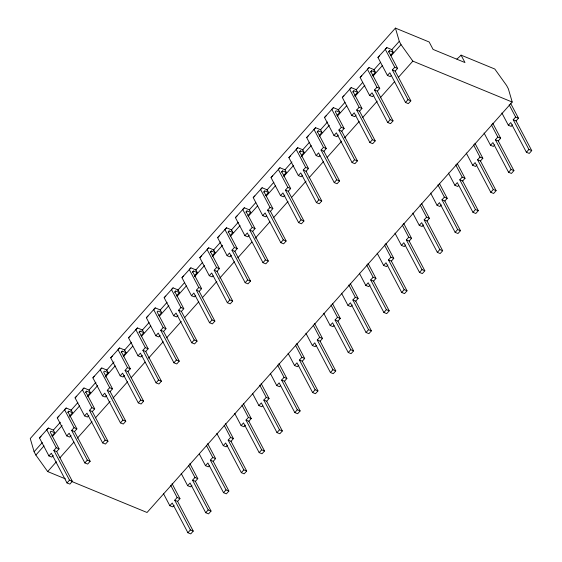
<?xml version="1.0" encoding="UTF-8"?>
<svg xmlns="http://www.w3.org/2000/svg" width="562" height="562" viewBox="0 0 562 562"><rect width="100%" height="100%" fill="white"/><g stroke="black" fill="none" stroke-linecap="round" stroke-linejoin="round"><path stroke-width="0.84" d="M456.885 58.989A22.635 15.174 -27.8 0 0 461.058 55.132L464.978 62.558L433.084 49.421L429.164 41.995L395.43 28.1L30.257 438.543L34.106 451.757L35.856 455.065L47.672 471.567L65.445 478.887M53.221 455.473L51.781 457.089L48.943 455.923L39.445 437.896L48.36 428.04L53.369 430.106L54.76 432.747L51.957 435.901M71.037 435.452L69.597 437.067L66.759 435.901L57.261 417.875L66.175 408.019L71.184 410.084L72.575 412.726L69.772 415.88M88.852 415.43L87.412 417.046L84.574 415.88L75.069 397.854L83.984 387.998L88.993 390.063L90.391 392.705L87.581 395.859M106.661 395.409L105.227 397.025L102.382 395.859L92.885 377.833L101.799 367.977L106.808 370.042L108.199 372.683L105.396 375.838M124.476 375.388L123.036 377.004L120.198 375.838L110.7 357.811L119.615 347.955L124.624 350.021L126.014 352.662L123.211 355.816M142.291 355.367L140.851 356.982L138.013 355.816L128.508 337.79L137.43 327.934L142.432 329.999L143.83 332.641L141.02 335.795M160.128 335.317L158.688 336.933L155.85 335.767L146.345 317.741L155.267 307.885L160.268 309.95L161.666 312.591L158.863 315.746M177.943 315.296L176.503 316.912L173.665 315.746L164.16 297.72L173.075 287.863L178.084 289.929L179.482 292.57L176.672 295.724M195.752 295.275L194.312 296.891L191.473 295.724L181.976 277.698L190.89 267.842L195.899 269.908L197.29 272.549L194.487 275.703M213.089 275.794L212.127 276.869L209.289 275.703L199.784 257.677L208.706 247.821L213.708 249.886L215.106 252.528L212.303 255.682M231.382 255.232L229.942 256.848L227.104 255.682L217.599 237.656L226.514 227.8L231.523 229.865L232.921 232.506L230.111 235.661M249.191 235.211L247.751 236.827L244.913 235.661L235.415 217.635L244.33 207.778L249.338 209.844L250.729 212.485L247.926 215.639M266.529 215.724L265.566 216.806L262.728 215.632L253.223 197.613L262.145 187.757L267.147 189.823L268.545 192.464L265.742 195.618M284.822 195.169L283.381 196.784L280.543 195.611L271.039 177.592L279.953 167.736L284.962 169.801L286.36 172.443L283.55 175.597M302.63 175.147L301.19 176.763L298.352 175.59L288.854 157.571L297.769 147.715L302.778 149.78L304.168 152.421L301.365 155.576M319.968 155.66L319.005 156.742L316.167 155.569L306.669 137.55L315.584 127.693L320.593 129.759L321.984 132.4L319.181 135.554M338.282 135.077L336.842 136.692L334.004 135.526L324.506 117.5L333.421 107.644L338.429 109.709L339.82 112.351L337.017 115.505M356.097 115.055L354.657 116.671L351.819 115.505L342.314 97.479L351.236 87.623L356.238 89.688L357.636 92.33L354.826 95.484M373.906 95.034L372.473 96.65L369.634 95.477L360.13 77.458L369.044 67.602L374.053 69.667L375.444 72.308L372.641 75.463M391.243 75.547L390.281 76.629L387.443 75.456L377.945 57.436L386.86 47.58L391.869 49.646L393.26 52.287L390.457 55.441M67.693 412.438L68.81 411.18L72.575 412.726M85.501 392.417L86.625 391.159L90.391 392.705M121.132 352.374L122.249 351.117L126.014 352.662M138.94 332.353L140.064 331.095L143.83 332.641M174.592 292.282L175.716 291.025L179.482 292.57M192.408 272.261L193.532 271.003L197.29 272.549M210.216 252.24L211.34 250.982L215.106 252.528M228.032 232.218L229.155 230.961L232.921 232.506M245.847 212.197L246.971 210.94L250.729 212.485M263.662 192.176L264.779 190.918L268.545 192.464M281.471 172.155L282.595 170.897L286.36 172.443M299.286 152.133L300.41 150.876L304.168 152.421M317.101 132.112L318.218 130.848L321.984 132.4M352.746 92.042L353.87 90.784L357.636 92.33M370.562 72.02L371.686 70.763L375.444 72.308M388.377 51.999L389.494 50.742L393.26 52.287M34.106 451.757L42.269 442.575M53.355 430.12L60.359 422.252M70.854 410.45L77.858 402.582M88.936 390.126L95.94 382.258M106.443 370.456L114.023 361.928M124.525 350.126L131.522 342.258M142.024 330.456L149.021 322.588M160.107 310.133L167.111 302.265M177.606 290.463L184.61 282.595M195.688 270.139L202.692 262.271M213.188 250.469L220.775 241.948M231.277 230.146L238.274 222.278M249.359 209.816L255.773 202.608M266.859 190.146L273.856 182.278M284.941 169.822L291.945 161.954M302.44 150.152L309.444 142.284M320.523 129.829L327.527 121.961M338.029 110.159L345.026 102.291M356.111 89.836L362.525 82.621M373.611 70.166L380.607 62.298M391.693 49.835L399.273 41.314L395.43 28.1M35.856 455.065L44.019 445.891M52.189 436.709L62.101 425.567M69.688 417.039L79.6 405.897M87.77 396.716L97.69 385.567M105.27 377.046L115.189 365.897M123.352 356.722L132.688 346.227M141.434 336.392L150.771 325.904M159.524 316.069L168.853 305.58M177.023 296.399L186.352 285.91M194.522 276.729L204.435 265.587M212.605 256.405L222.524 245.257M230.687 236.082L240.023 225.587M248.186 216.412L257.522 205.917M266.269 196.082L275.605 185.593M283.775 176.412L293.687 165.27M301.274 156.749L311.186 145.6M319.357 136.418L329.276 125.277M337.439 116.095L346.775 105.607M354.938 96.425L364.857 85.276M373.02 76.102L382.357 65.606M391.103 55.771L401.022 44.63L399.273 41.314M48.943 455.923L51.346 453.225L67.011 482.941L69.85 484.107L72.343 481.304L56.678 451.588L53.84 450.422L56.242 447.724L46.737 429.698L48.36 428.04M66.759 435.901L69.161 433.204L84.827 462.919L87.665 464.086L90.159 461.283L74.493 431.567L71.655 430.394L74.051 427.703L64.553 409.677L66.175 408.019M84.574 415.88L86.969 413.182L102.635 442.898L105.473 444.064L107.974 441.261L92.309 411.546L89.47 410.372L91.866 407.682L82.361 389.656L83.984 387.998M102.382 395.859L104.785 393.161L120.451 422.877L123.289 424.043L125.783 421.24L110.117 391.524L107.279 390.351L109.681 387.661L100.177 369.634L101.799 367.977M120.198 375.838L122.6 373.14L138.266 402.856L141.104 404.022L143.598 401.219L127.932 371.503L125.094 370.33L127.49 367.639L117.992 349.613L119.615 347.955M138.013 355.816L140.409 353.119L156.074 382.834L158.913 384.001L161.413 381.198L145.748 351.482L142.91 350.309L145.305 347.618L135.807 329.592L137.43 327.934M155.85 335.767L158.245 333.069L173.911 362.785L176.756 363.951L179.25 361.148L163.584 331.432L160.746 330.259L163.142 327.569L153.644 309.543L155.267 307.885M173.665 315.746L176.061 313.048L191.726 342.764L194.564 343.93L197.065 341.127L181.393 311.411L178.554 310.238L180.957 307.547L171.452 289.521L173.075 287.863M191.473 295.724L193.876 293.027L209.542 322.743L212.38 323.909L214.874 321.106L199.208 291.39L196.37 290.217L198.772 287.526L189.268 269.5L190.89 267.842M209.289 275.703L211.684 273.006L227.357 302.721L230.195 303.887L232.689 301.084L217.023 271.369L214.185 270.196L216.581 267.505L207.083 249.479L208.706 247.821M227.104 255.682L229.5 252.984L245.165 282.7L248.004 283.866L250.504 281.063L234.839 251.347L231.994 250.174L234.396 247.484L224.891 229.458L226.514 227.8M244.913 235.661L247.315 232.963L262.981 262.679L265.819 263.845L268.313 261.042L252.647 231.326L249.809 230.153L252.212 227.462L242.707 209.436L244.33 207.778M262.728 215.632L265.123 212.942L280.796 242.658L283.634 243.824L286.128 241.021L270.462 211.305L267.624 210.132L270.02 207.441L260.522 189.415L262.145 187.757M280.543 195.611L282.939 192.921L298.605 222.636L301.443 223.802L303.944 220.992L288.278 191.284L285.44 190.111L287.835 187.42L278.33 169.394L279.953 167.736M298.352 175.59L300.754 172.899L316.42 202.608L319.258 203.781L321.752 200.971L306.086 171.262L303.248 170.089L305.651 167.392L296.146 149.373L297.769 147.715M316.167 155.569L318.563 152.878L334.235 182.587L337.074 183.76L339.567 180.95L323.902 151.241L321.064 150.068L323.459 147.37L313.961 129.351L315.584 127.693M334.004 135.526L336.406 132.829L352.072 162.544L354.91 163.711L357.404 160.908L341.738 131.192L338.9 130.019L341.296 127.328L331.798 109.302L333.421 107.644M351.819 115.505L354.215 112.807L369.88 142.523L372.718 143.689L375.219 140.886L359.554 111.171L356.715 109.997L359.111 107.307L349.613 89.281L351.236 87.623M369.634 95.477L372.03 92.786L387.696 122.502L390.534 123.668L393.035 120.858L377.362 91.149L374.524 89.976L376.926 87.286L367.422 69.259L369.044 67.602M387.443 75.456L389.845 72.765L405.511 102.474L408.349 103.647L410.843 100.837L395.177 71.128L392.339 69.955L394.735 67.264L385.237 49.238L386.86 47.58M56.678 451.588L59.08 448.89L50.187 432.03L51.002 431.202L54.76 432.747M74.493 431.567L76.889 428.869L68.002 412.009L68.81 411.18M92.309 411.546L94.704 408.848L85.817 391.988L86.625 391.159M110.117 391.524L112.519 388.827L103.626 371.967L104.441 371.138L108.199 372.683M127.932 371.503L130.328 368.805L121.441 351.945L122.249 351.117M145.748 351.482L148.143 348.784L139.257 331.924L140.064 331.095M163.584 331.432L165.98 328.735L157.093 311.875L157.901 311.046L161.666 312.591M181.393 311.411L183.795 308.714L174.901 291.854L175.716 291.025M199.208 291.39L201.61 288.692L192.717 271.832L193.532 271.003M217.023 271.369L219.419 268.671L210.532 251.811L211.34 250.982M234.839 251.347L237.234 248.65L228.341 231.79L229.155 230.961M252.647 231.326L255.05 228.629L246.156 211.769L246.971 210.94M270.462 211.305L272.858 208.607L263.971 191.747L264.779 190.918M288.278 191.284L290.673 188.586L281.78 171.726L282.595 170.897M306.086 171.262L308.489 168.565L299.595 151.705L300.41 150.876M323.902 151.241L326.297 148.544L317.411 131.677L318.218 130.848M341.738 131.192L344.134 128.494L335.247 111.634L336.055 110.805L339.82 112.351M359.554 111.171L361.949 108.473L353.062 91.613L353.87 90.784M377.362 91.149L379.764 88.452L370.871 71.592L371.686 70.763M395.177 71.128L397.58 68.431L388.686 51.571L389.494 50.742M47.672 471.567L56.425 461.732M59.923 457.798L73.924 442.062M77.423 438.128L92.006 421.739M95.505 417.805L110.089 401.416M113.004 398.135L127.588 381.746M131.094 377.812L145.087 362.076M148.593 358.142L163.177 341.745M166.675 337.811L181.259 321.422M184.757 317.488L198.758 301.752M202.257 297.818L216.841 281.429M219.756 278.148L234.34 261.759M237.838 257.825L251.839 242.089M255.345 238.155L269.929 221.765M273.427 217.831L288.011 201.435M291.509 197.501L306.093 181.112M309.009 177.831L323.593 161.442M327.091 157.508L341.675 141.118M344.59 137.838L359.174 121.448M362.673 117.514L377.257 101.125M380.179 97.844L394.763 81.455M398.261 77.521L412.845 61.125L512.207 102.052L147.04 512.495L71.908 481.55M67.011 482.941L69.505 480.131L53.84 450.422M84.827 462.919L87.321 460.109L71.655 430.394M102.635 442.898L105.136 440.088L89.47 410.372M120.451 422.877L122.945 420.067L107.279 390.351M138.266 402.856L140.76 400.046L125.094 370.33M156.074 382.834L158.575 380.024L142.91 350.309M173.911 362.785L176.412 359.975L160.746 330.259M191.726 342.764L194.227 339.954L178.554 310.238M209.542 322.743L212.036 319.933L196.37 290.217M227.357 302.721L229.851 299.911L214.185 270.196M245.165 282.7L247.666 279.89L231.994 250.174M262.981 262.679L265.475 259.869L249.809 230.153M280.796 242.658L283.29 239.848L267.624 210.132M298.605 222.636L301.106 219.826L285.44 190.111M316.42 202.608L318.914 199.805L303.248 170.089M334.235 182.587L336.729 179.784L321.064 150.068M352.072 162.544L354.566 159.734L338.9 130.019M369.88 142.523L372.381 139.713L356.715 109.997M387.696 122.502L390.19 119.692L374.524 89.976M405.511 102.474L408.005 99.671L392.339 69.955M174.122 505.266L172.682 506.882L169.843 505.716L172.239 503.018L187.905 532.734L190.743 533.9L193.244 531.097L177.578 501.381L174.74 500.208L177.135 497.518L170.672 485.252M191.93 485.245L190.497 486.861L187.652 485.694L190.054 482.997L205.72 512.713L208.558 513.879L211.052 511.076L195.386 481.36L192.548 480.187L194.951 477.496L188.481 465.231M209.268 465.757L208.305 466.839L205.467 465.666L207.87 462.976L223.535 492.691L226.374 493.858L228.867 491.048L213.202 461.339L210.364 460.166L212.759 457.475L206.296 445.209M227.561 445.202L226.121 446.818L223.283 445.645L225.678 442.954L241.344 472.663L244.182 473.836L246.683 471.026L231.017 441.318L228.179 440.144L230.575 437.447L224.112 425.188M245.397 425.153L243.957 426.769L241.119 425.603L243.515 422.905L259.18 452.621L262.025 453.787L264.519 450.984L248.854 421.268L246.016 420.095L248.411 417.404L241.948 405.139M262.728 405.666L261.773 406.748L258.934 405.581L261.33 402.884L276.996 432.599L279.834 433.766L282.335 430.963L266.662 401.247L263.824 400.074L266.226 397.383L259.756 385.118M280.543 385.644L279.581 386.726L276.743 385.56L279.145 382.863L294.811 412.578L297.649 413.744L300.143 410.941L284.477 381.226L281.639 380.053L284.042 377.362L277.572 365.096M298.836 365.089L297.396 366.705L294.558 365.532L296.954 362.841L312.627 392.557L315.465 393.723L317.959 390.913L302.293 361.204L299.455 360.031L301.85 357.341L295.387 345.075M316.167 345.602L315.212 346.684L312.374 345.511L314.769 342.82L330.435 372.529L333.273 373.702L335.774 370.892L320.108 341.183L317.263 340.01L319.666 337.319L313.196 325.054M333.983 325.581L333.02 326.663L330.182 325.489L332.585 322.799L348.25 352.507L351.088 353.681L353.582 350.871L337.917 321.162L335.078 319.989L337.481 317.291L331.011 305.033M352.276 305.026L350.836 306.641L347.997 305.468L350.393 302.778L366.066 332.486L368.904 333.659L371.398 330.849L355.732 301.141L352.894 299.968L355.289 297.27L348.826 285.011M370.091 285.004L368.651 286.62L365.813 285.447L368.208 282.756L383.874 312.465L386.712 313.638L389.213 310.828L373.547 281.119L370.709 279.946L373.105 277.249L366.642 264.99M387.899 264.976L386.459 266.599L383.621 265.426L386.024 262.735L401.689 292.444L404.528 293.617L407.021 290.807L391.356 261.098L388.518 259.925L390.92 257.227L384.45 244.969M405.715 244.955L404.275 246.578L401.437 245.404L403.839 242.714L419.505 272.422L422.343 273.596L424.837 270.786L409.171 241.077L406.333 239.904L408.729 237.206L402.266 224.948M423.551 224.912L422.111 226.528L419.273 225.355L421.676 222.664L437.341 252.373L440.179 253.546L442.673 250.736L427.008 221.028L424.169 219.854L426.565 217.164L420.102 204.898M441.367 204.891L439.927 206.507L437.088 205.334L439.484 202.643L455.15 232.352L457.988 233.525L460.489 230.715L444.823 201.006L441.985 199.833L444.38 197.136L437.917 184.877M458.697 185.404L457.742 186.486L454.904 185.312L457.299 182.622L472.965 212.331L475.803 213.504L478.304 210.694L462.631 180.985L459.793 179.812L462.196 177.114L455.726 164.856M476.99 164.849L475.55 166.464L472.712 165.291L475.115 162.601L490.781 192.309L493.619 193.483L496.113 190.673L480.447 160.964L477.609 159.791L480.004 157.093L473.541 144.834M494.806 144.82L493.366 146.443L490.528 145.27L492.923 142.579L508.589 172.288L511.427 173.461L513.928 170.651L498.262 140.943L495.424 139.769L497.82 137.072L491.357 124.813M512.621 124.799L511.181 126.422L508.343 125.249L510.739 122.558L526.404 152.267L529.242 153.44L531.743 150.63L516.071 120.914L513.232 119.748L515.635 117.051L509.165 104.792M177.578 501.381L179.973 498.684L172.056 483.664M195.386 481.36L197.789 478.662L189.872 463.643M213.202 461.339L215.597 458.641L207.68 443.622M231.017 441.318L233.413 438.62L225.495 423.6M248.854 421.268L251.249 418.571L243.332 403.551M266.662 401.247L269.065 398.549L261.147 383.53M284.477 381.226L286.88 378.528L278.956 363.509M302.293 361.204L304.688 358.507L296.771 343.487M320.108 341.183L322.504 338.486L314.587 323.466M337.917 321.162L340.319 318.464L332.402 303.445M355.732 301.141L358.127 298.443L350.21 283.424M373.547 281.119L375.943 278.422L368.026 263.402M391.356 261.098L393.758 258.401L385.841 243.381M409.171 241.077L411.567 238.379L403.649 223.36M427.008 221.028L429.403 218.33L421.486 203.311M444.823 201.006L447.219 198.309L439.301 183.289M462.631 180.985L465.034 178.287L457.117 163.268M480.447 160.964L482.849 158.266L474.925 143.247M498.262 140.943L500.658 138.245L492.741 123.226M516.071 120.914L518.473 118.224L510.556 103.204M187.905 532.734L190.406 529.924L174.74 500.208M205.72 512.713L208.214 509.903L192.548 480.187M223.535 492.691L226.029 489.881L210.364 460.166M241.344 472.663L243.845 469.86L228.179 440.144M259.18 452.621L261.681 449.811L246.016 420.095M276.996 432.599L279.497 429.789L263.824 400.074M294.811 412.578L297.305 409.768L281.639 380.053M312.627 392.557L315.12 389.747L299.455 360.031M330.435 372.529L332.936 369.726L317.263 340.01M348.25 352.507L350.744 349.704L335.078 319.989M366.066 332.486L368.56 329.683L352.894 299.968M383.874 312.465L386.375 309.662L370.709 279.946M401.689 292.444L404.183 289.641L388.518 259.925M419.505 272.422L421.999 269.62L406.333 239.904M437.341 252.373L439.835 249.57L424.169 219.854M455.15 232.352L457.651 229.549L441.985 199.833M472.965 212.331L475.459 209.528L459.793 179.812M490.781 192.309L493.274 189.506L477.609 159.791M508.589 172.288L511.09 169.485L495.424 139.769M526.404 152.267L528.905 149.464L513.232 119.748M377.945 57.436L379.568 55.779M360.13 77.458L361.752 75.8M342.314 97.479L343.937 95.821M324.506 117.5L326.129 115.842M306.669 137.55L308.292 135.892M288.854 157.571L290.477 155.913M271.039 177.592L272.661 175.934M253.223 197.613L254.846 195.955M235.415 217.635L237.038 215.977M217.599 237.656L219.222 235.998M199.784 257.677L201.407 256.019M181.976 277.698L183.598 276.04M164.16 297.72L165.783 296.062M146.345 317.741L147.968 316.083M128.508 337.79L130.131 336.132M110.7 357.811L112.323 356.153M92.885 377.833L94.507 376.175M75.069 397.854L76.692 396.196M57.261 417.875L58.884 416.217M39.445 437.896L41.068 436.238M461.058 55.132L494.799 69.028L506.615 85.522L508.364 88.838L512.207 102.052M394.735 67.264L397.58 68.431M515.635 117.051L518.473 118.224M408.005 99.671L410.843 100.837M528.905 149.464L531.743 150.63M376.926 87.286L379.764 88.452M497.82 137.072L500.658 138.245M390.19 119.692L393.035 120.858M511.09 169.485L513.928 170.651M359.111 107.307L361.949 108.473M480.004 157.093L482.849 158.266M372.381 139.713L375.219 140.886M493.274 189.506L496.113 190.673M341.296 127.328L344.134 128.494M462.196 177.114L465.034 178.287M354.566 159.734L357.404 160.908M475.459 209.528L478.304 210.694M444.38 197.136L447.219 198.309M323.459 147.37L326.297 148.544M457.651 229.549L460.489 230.715M336.729 179.784L339.567 180.95M305.651 167.392L308.489 168.565M426.565 217.164L429.403 218.33M439.835 249.57L442.673 250.736M318.914 199.805L321.752 200.971M287.835 187.42L290.673 188.586M408.729 237.206L411.567 238.379M301.106 219.826L303.944 220.992M421.999 269.62L424.837 270.786M270.02 207.441L272.858 208.607M390.92 257.227L393.758 258.401M283.29 239.848L286.128 241.021M404.183 289.641L407.021 290.807M252.212 227.462L255.05 228.629M373.105 277.249L375.943 278.422M265.475 259.869L268.313 261.042M386.375 309.662L389.213 310.828M234.396 247.484L237.234 248.65M355.289 297.27L358.127 298.443M247.666 279.89L250.504 281.063M368.56 329.683L371.398 330.849M216.581 267.505L219.419 268.671M337.481 317.291L340.319 318.464M229.851 299.911L232.689 301.084M350.744 349.704L353.582 350.871M198.772 287.526L201.61 288.692M319.666 337.319L322.504 338.486M212.036 319.933L214.874 321.106M332.936 369.726L335.774 370.892M180.957 307.547L183.795 308.714M301.85 357.341L304.688 358.507M194.227 339.954L197.065 341.127M315.12 389.747L317.959 390.913M163.142 327.569L165.98 328.735M284.042 377.362L286.88 378.528M176.412 359.975L179.25 361.148M297.305 409.768L300.143 410.941M266.226 397.383L269.065 398.549M145.305 347.618L148.143 348.784M158.575 380.024L161.413 381.198M279.497 429.789L282.335 430.963M248.411 417.404L251.249 418.571M127.49 367.639L130.328 368.805M140.76 400.046L143.598 401.219M261.681 449.811L264.519 450.984M109.681 387.661L112.519 388.827M230.575 437.447L233.413 438.62M122.945 420.067L125.783 421.24M243.845 469.86L246.683 471.026M91.866 407.682L94.704 408.848M212.759 457.475L215.597 458.641M105.136 440.088L107.974 441.261M226.029 489.881L228.867 491.048M74.051 427.703L76.889 428.869M194.951 477.496L197.789 478.662M87.321 460.109L90.159 461.283M208.214 509.903L211.052 511.076M56.242 447.724L59.08 448.89M177.135 497.518L179.973 498.684M69.505 480.131L72.343 481.304M190.406 529.924L193.244 531.097M401.022 44.63L412.845 61.125M501.873 112.99L508.343 125.249M484.058 133.011L490.528 145.27M466.249 153.033L472.712 165.291M448.434 173.054L454.904 185.312M430.618 193.075L437.088 205.334M412.81 213.096L419.273 225.355M394.974 233.146L401.437 245.404M377.158 253.167L383.621 265.426M359.343 273.188L365.813 285.447M341.534 293.209L347.997 305.468M323.719 313.231L330.182 325.489M305.904 333.252L312.374 345.511M288.095 353.273L294.558 365.532M270.28 373.294L276.743 385.56M252.464 393.316L258.934 405.581M234.656 413.337L241.119 425.603M216.813 433.386L223.283 445.645M199.405 454.173L205.467 465.666M181.189 473.429L187.652 485.694M163.373 493.45L169.843 505.716"/></g></svg>
